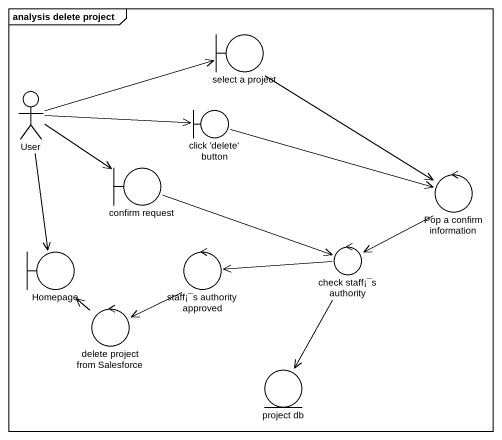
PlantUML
@startuml
mainframe analysis delete project
boundary "select a project" as select_a_project
actor User
boundary "click 'delete' button" as click_delete_button
boundary "confirm request" as confirm_request
control "Pop a confirm information" as Pop_a_confirm_information
boundary Homepage
control "staff¡¯s authority approved" as staff_s_authority_approved
control "check staff¡¯s authority" as check_staff_s_authority
control "delete project from Salesforce" as delete_project_from
entity "project db" as project_db
select_a_project --> Pop_a_confirm_information
User -right-> select_a_project
User -right-> click_delete_button
User -right-> confirm_request
User --> Homepage
click_delete_button -right-> Pop_a_confirm_information
confirm_request -right-> check_staff_s_authority
Pop_a_confirm_information --> check_staff_s_authority
staff_s_authority_approved --> delete_project_from
check_staff_s_authority -left-> staff_s_authority_approved
check_staff_s_authority --> project_db
delete_project_from -up-> Homepage
@enduml
